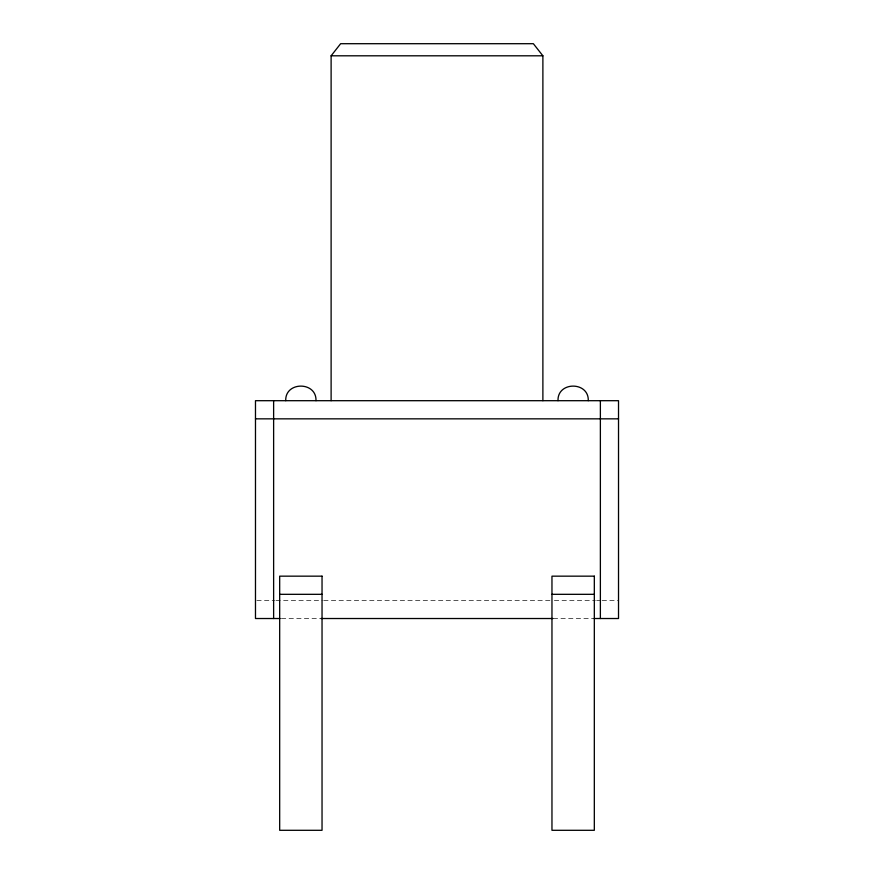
<?xml version="1.0" encoding="UTF-8"?>
<svg xmlns="http://www.w3.org/2000/svg" width="874" height="874" viewBox="0 0 874 874"><rect width="100%" height="100%" fill="white"/><g stroke="black" fill="none" stroke-linecap="round" stroke-linejoin="round"><path stroke-width="0.66" stroke-dasharray="4.37 3.28" d="M256.847 600.372L274.589 600.372M275.955 600.372L322.353 600.372M323.719 600.372L553.013 600.372M554.378 600.372L595.325 600.372M596.691 600.372L600.777 600.372M602.142 600.372L618.519 600.372M281.406 618.519L320.714 618.519M553.286 618.519L592.998 618.519"/><path stroke-width="1.31" d="M285.732 400.696C285 381.261 316.716 381.261 315.984 400.696M558.016 400.696C557.284 381.261 589 381.261 588.268 400.696M331.115 400.696L331.115 55.805L340.642 43.7L533.359 43.7L542.885 55.805L542.885 400.696M331.115 55.805L542.885 55.805M255.481 418.843L618.519 418.843M279.68 594.32L322.036 594.32M551.964 594.32L594.32 594.32M280.041 618.519L255.481 618.519L255.481 400.696L618.519 400.696L618.519 618.519L593.959 618.519M320.987 618.519L553.013 618.519M600.372 400.696L600.372 618.519M273.628 400.696L273.628 618.519M322.036 576.163L279.68 576.163L279.68 830.3L322.036 830.3L322.036 576.163M594.32 576.163L551.964 576.163L551.964 830.3L594.32 830.3L594.32 576.163"/></g></svg>
